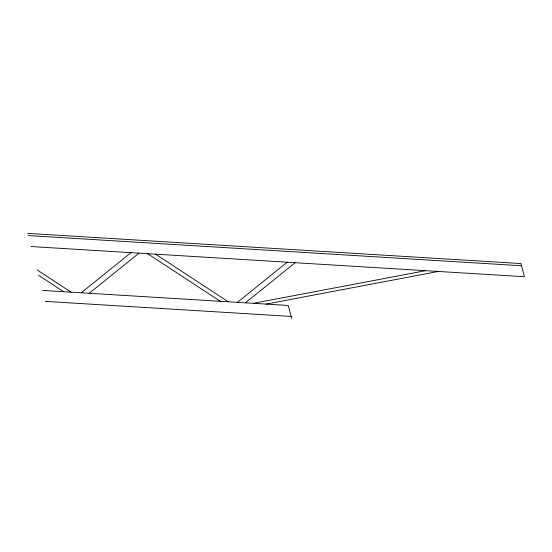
<?xml version="1.0" encoding="UTF-8"?>
<svg xmlns="http://www.w3.org/2000/svg" width="552" height="552" viewBox="0 0 552 552"><rect width="100%" height="100%" fill="white"/><g stroke="black" fill="none" stroke-linecap="round" stroke-linejoin="round"><path stroke-width="0.83" d="M81.241 292.795L131.024 252.657M89.196 293.278L138.98 253.147M237.408 302.344L287.192 262.214M245.364 302.834L295.147 262.697M253.34 303.317L425.613 270.68M266.071 304.097L438.343 271.46M27.6 233.379L520.964 263.559L524.4 276.724L31.036 246.544M28.173 235.573L521.536 265.753M42.504 290.421L288.261 305.456L291.704 318.621M45.367 301.392L291.132 316.427M155.54 254.161L228.245 301.785M147.584 253.672L220.289 301.295M37.157 269.949L71.084 292.174M38.543 275.269L63.659 291.718"/></g></svg>
